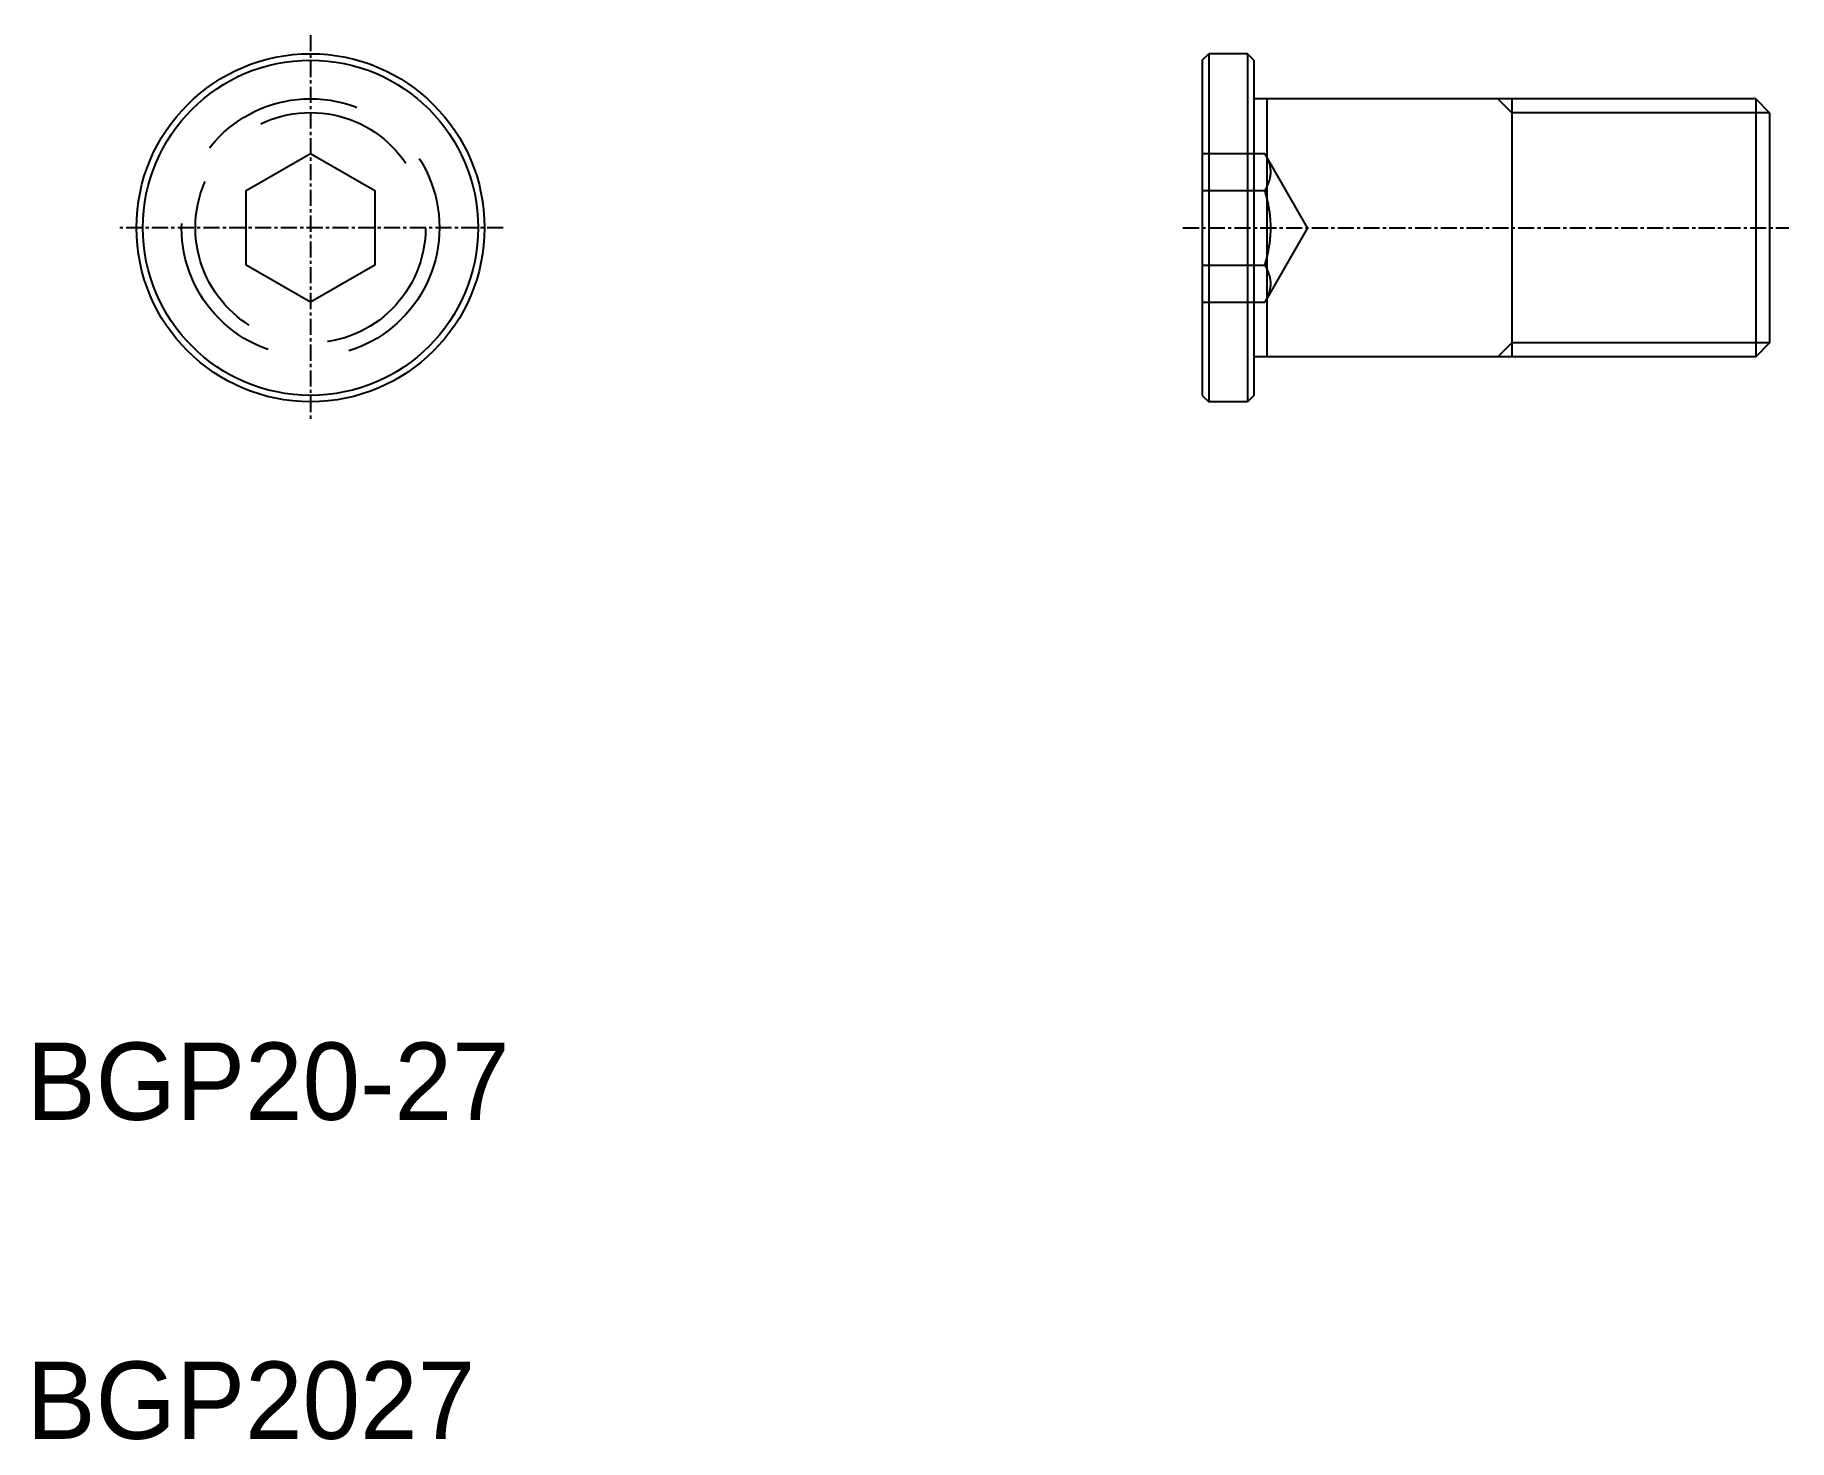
# Model space of a CAD drawing. Extents: x 140 to 276, y 46 to 155.
import ezdxf

# ---------------------------------------------------------------- set-up
doc = ezdxf.new("R2010")
doc.units = 0
doc.linetypes.add('CENTER', pattern=[2, 1.25, -0.25, 0.25, -0.25])
doc.linetypes.add('DASHED', pattern=[19.05, 12.7, -6.35])
doc.layers.get('0').update_dxf_attribs({"linetype": 'CONTINUOUS'})
doc.layers.add('CENTER', color=1, linetype='CENTER')

msp = doc.modelspace()

# ---------------------------------------------------------------- linework, layer by layer
for p, q in [((230.65, 153.06), (231.15, 153.56)), ((230.65, 153.06), (230.65, 127.06)), ((231.15, 153.56), (231.15, 126.56)), ((234.15, 153.56), (231.15, 153.56)), ((234.65, 153.06), (234.15, 153.56)), ((234.15, 153.56), (234.15, 126.56)), ((234.65, 153.06), (234.65, 127.06)), ((273.58, 150.06), (234.65, 150.06)), ((235.65, 150.06), (235.65, 130.06)), ((254.65, 150.06), (254.65, 130.06)), ((273.58, 150.06), (273.58, 130.06)), ((274.65, 148.98), (273.58, 150.06)), ((274.65, 148.98), (274.65, 131.13)), ((156.47, 142.95), (161.47, 145.83)), ((161.47, 145.83), (166.47, 142.95)), ((156.47, 137.17), (156.47, 142.95)), ((166.47, 142.95), (166.47, 137.17)), ((161.47, 134.28), (156.47, 137.17)), ((166.47, 137.17), (161.47, 134.28)), ((274.65, 131.13), (273.58, 130.06)), ((273.58, 130.06), (234.65, 130.06)), ((230.65, 127.06), (231.15, 126.56)), ((234.15, 126.56), (231.15, 126.56)), ((234.65, 127.06), (234.15, 126.56))]:
    msp.add_line(p, q)
at = {"color": 3}
for p, q in [((254.65, 148.98), (253.58, 150.06)), ((274.65, 148.98), (254.65, 148.98)), ((254.65, 131.13), (253.58, 130.06)), ((274.65, 131.13), (254.65, 131.13))]:
    msp.add_line(p, q, dxfattribs=at)
at = {"color": 3, "linetype": 'DASHED'}
for p, q in [((230.65, 145.83), (235.49, 145.83)), ((238.82, 140.06), (235.49, 145.83)), ((230.65, 142.95), (235.49, 142.95)), ((238.82, 140.06), (235.49, 134.28)), ((230.65, 137.17), (235.49, 137.17)), ((230.65, 134.28), (235.49, 134.28))]:
    msp.add_line(p, q, dxfattribs=at)
at = {"color": 3}
for points in [[(235.49, 145.83, 0), (235.51, 145.8, 0), (235.53, 145.76, 0), (235.55, 145.73, 0), (235.56, 145.69, 0), (235.58, 145.66, 0), (235.6, 145.63, 0), (235.62, 145.59, 0), (235.63, 145.56, 0), (235.65, 145.53, 0), (235.66, 145.5, 0), (235.68, 145.46, 0), (235.69, 145.43, 0), (235.71, 145.4, 0), (235.72, 145.37, 0), (235.73, 145.34, 0), (235.75, 145.31, 0), (235.76, 145.27, 0), (235.77, 145.24, 0), (235.78, 145.21, 0), (235.79, 145.18, 0), (235.8, 145.15, 0), (235.81, 145.12, 0), (235.82, 145.09, 0), (235.83, 145.06, 0), (235.84, 145.03, 0), (235.85, 145, 0), (235.86, 144.97, 0), (235.86, 144.95, 0), (235.87, 144.92, 0), (235.88, 144.89, 0), (235.88, 144.86, 0), (235.89, 144.83, 0), (235.9, 144.8, 0), (235.9, 144.77, 0), (235.91, 144.74, 0), (235.91, 144.71, 0), (235.91, 144.69, 0), (235.92, 144.66, 0), (235.92, 144.63, 0), (235.92, 144.6, 0), (235.93, 144.57, 0), (235.93, 144.54, 0), (235.93, 144.52, 0), (235.93, 144.49, 0), (235.93, 144.46, 0), (235.93, 144.43, 0), (235.93, 144.4, 0), (235.93, 144.37, 0), (235.93, 144.35, 0), (235.93, 144.32, 0), (235.93, 144.29, 0), (235.93, 144.26, 0), (235.93, 144.23, 0), (235.93, 144.2, 0), (235.92, 144.18, 0), (235.92, 144.15, 0), (235.92, 144.12, 0), (235.91, 144.09, 0), (235.91, 144.06, 0), (235.91, 144.03, 0), (235.9, 144.01, 0), (235.9, 143.98, 0), (235.89, 143.95, 0), (235.88, 143.92, 0), (235.88, 143.89, 0), (235.87, 143.86, 0), (235.86, 143.83, 0), (235.86, 143.8, 0), (235.85, 143.77, 0), (235.84, 143.74, 0), (235.83, 143.71, 0), (235.82, 143.68, 0), (235.81, 143.65, 0), (235.8, 143.62, 0), (235.79, 143.59, 0), (235.78, 143.56, 0), (235.77, 143.53, 0), (235.76, 143.5, 0), (235.75, 143.47, 0), (235.73, 143.44, 0), (235.72, 143.41, 0), (235.71, 143.38, 0), (235.69, 143.35, 0), (235.68, 143.31, 0), (235.66, 143.28, 0), (235.65, 143.25, 0), (235.63, 143.22, 0), (235.62, 143.18, 0), (235.6, 143.15, 0), (235.58, 143.12, 0), (235.56, 143.08, 0), (235.55, 143.05, 0), (235.53, 143.01, 0), (235.51, 142.98, 0), (235.49, 142.95, 0)], [(235.49, 142.95, 0), (235.51, 142.88, 0), (235.53, 142.81, 0), (235.55, 142.74, 0), (235.56, 142.67, 0), (235.58, 142.6, 0), (235.6, 142.54, 0), (235.62, 142.47, 0), (235.63, 142.4, 0), (235.65, 142.34, 0), (235.66, 142.27, 0), (235.68, 142.21, 0), (235.69, 142.14, 0), (235.71, 142.08, 0), (235.72, 142.02, 0), (235.73, 141.96, 0), (235.75, 141.89, 0), (235.76, 141.83, 0), (235.77, 141.77, 0), (235.78, 141.71, 0), (235.79, 141.65, 0), (235.8, 141.59, 0), (235.81, 141.53, 0), (235.82, 141.47, 0), (235.83, 141.41, 0), (235.84, 141.35, 0), (235.85, 141.29, 0), (235.86, 141.23, 0), (235.86, 141.17, 0), (235.87, 141.11, 0), (235.88, 141.06, 0), (235.88, 141, 0), (235.89, 140.94, 0), (235.9, 140.88, 0), (235.9, 140.82, 0), (235.91, 140.77, 0), (235.91, 140.71, 0), (235.91, 140.65, 0), (235.92, 140.6, 0), (235.92, 140.54, 0), (235.92, 140.48, 0), (235.93, 140.43, 0), (235.93, 140.37, 0), (235.93, 140.31, 0), (235.93, 140.26, 0), (235.93, 140.2, 0), (235.93, 140.14, 0), (235.93, 140.09, 0), (235.93, 140.03, 0), (235.93, 139.97, 0), (235.93, 139.92, 0), (235.93, 139.86, 0), (235.93, 139.8, 0), (235.93, 139.75, 0), (235.93, 139.69, 0), (235.92, 139.63, 0), (235.92, 139.58, 0), (235.92, 139.52, 0), (235.91, 139.46, 0), (235.91, 139.41, 0), (235.91, 139.35, 0), (235.9, 139.29, 0), (235.9, 139.23, 0), (235.89, 139.18, 0), (235.88, 139.12, 0), (235.88, 139.06, 0), (235.87, 139, 0), (235.86, 138.94, 0), (235.86, 138.89, 0), (235.85, 138.83, 0), (235.84, 138.77, 0), (235.83, 138.71, 0), (235.82, 138.65, 0), (235.81, 138.59, 0), (235.8, 138.53, 0), (235.79, 138.47, 0), (235.78, 138.41, 0), (235.77, 138.35, 0), (235.76, 138.29, 0), (235.75, 138.22, 0), (235.73, 138.16, 0), (235.72, 138.1, 0), (235.71, 138.04, 0), (235.69, 137.97, 0), (235.68, 137.91, 0), (235.66, 137.84, 0), (235.65, 137.78, 0), (235.63, 137.71, 0), (235.62, 137.65, 0), (235.6, 137.58, 0), (235.58, 137.51, 0), (235.56, 137.45, 0), (235.55, 137.38, 0), (235.53, 137.31, 0), (235.51, 137.24, 0), (235.49, 137.17, 0)], [(235.49, 137.17, 0), (235.51, 137.14, 0), (235.53, 137.1, 0), (235.55, 137.07, 0), (235.56, 137.03, 0), (235.58, 137, 0), (235.6, 136.97, 0), (235.62, 136.93, 0), (235.63, 136.9, 0), (235.65, 136.87, 0), (235.66, 136.84, 0), (235.68, 136.8, 0), (235.69, 136.77, 0), (235.71, 136.74, 0), (235.72, 136.71, 0), (235.73, 136.68, 0), (235.75, 136.65, 0), (235.76, 136.61, 0), (235.77, 136.58, 0), (235.78, 136.55, 0), (235.79, 136.52, 0), (235.8, 136.49, 0), (235.81, 136.46, 0), (235.82, 136.43, 0), (235.83, 136.4, 0), (235.84, 136.37, 0), (235.85, 136.34, 0), (235.86, 136.31, 0), (235.86, 136.28, 0), (235.87, 136.26, 0), (235.88, 136.23, 0), (235.88, 136.2, 0), (235.89, 136.17, 0), (235.9, 136.14, 0), (235.9, 136.11, 0), (235.91, 136.08, 0), (235.91, 136.05, 0), (235.91, 136.03, 0), (235.92, 136, 0), (235.92, 135.97, 0), (235.92, 135.94, 0), (235.93, 135.91, 0), (235.93, 135.88, 0), (235.93, 135.86, 0), (235.93, 135.83, 0), (235.93, 135.8, 0), (235.93, 135.77, 0), (235.93, 135.74, 0), (235.93, 135.71, 0), (235.93, 135.69, 0), (235.93, 135.66, 0), (235.93, 135.63, 0), (235.93, 135.6, 0), (235.93, 135.57, 0), (235.93, 135.54, 0), (235.92, 135.52, 0), (235.92, 135.49, 0), (235.92, 135.46, 0), (235.91, 135.43, 0), (235.91, 135.4, 0), (235.91, 135.37, 0), (235.9, 135.35, 0), (235.9, 135.32, 0), (235.89, 135.29, 0), (235.88, 135.26, 0), (235.88, 135.23, 0), (235.87, 135.2, 0), (235.86, 135.17, 0), (235.86, 135.14, 0), (235.85, 135.11, 0), (235.84, 135.08, 0), (235.83, 135.05, 0), (235.82, 135.02, 0), (235.81, 134.99, 0), (235.8, 134.96, 0), (235.79, 134.93, 0), (235.78, 134.9, 0), (235.77, 134.87, 0), (235.76, 134.84, 0), (235.75, 134.81, 0), (235.73, 134.78, 0), (235.72, 134.75, 0), (235.71, 134.72, 0), (235.69, 134.69, 0), (235.68, 134.65, 0), (235.66, 134.62, 0), (235.65, 134.59, 0), (235.63, 134.56, 0), (235.62, 134.52, 0), (235.6, 134.49, 0), (235.58, 134.46, 0), (235.56, 134.42, 0), (235.55, 134.39, 0), (235.53, 134.35, 0), (235.51, 134.32, 0), (235.49, 134.28, 0)]]:
    msp.add_polyline3d(points, dxfattribs=at)
for radius in [13.5, 13]:
    msp.add_circle((161.47, 140.06), radius)
at = {"color": 3, "linetype": 'DASHED'}
for radius in [10, 8.93]:
    msp.add_circle((161.47, 140.06), radius, dxfattribs=at)
at = {"layer": 'CENTER', "color": 1, "linetype": 'CENTER'}
for p, q in [((161.47, 155), (161.47, 125.11)), ((176.42, 140.06), (146.53, 140.06)), ((229.15, 140.06), (276.15, 140.06))]:
    msp.add_line(p, q, dxfattribs=at)

# ---------------------------------------------------------------- texts
for s, p in [('BGP20-27', (139.45, 70.87)), ('BGP2027', (139.45, 46.13))]:
    msp.add_text(s, height=6).set_placement(p)

doc.saveas('drawing.dxf')
